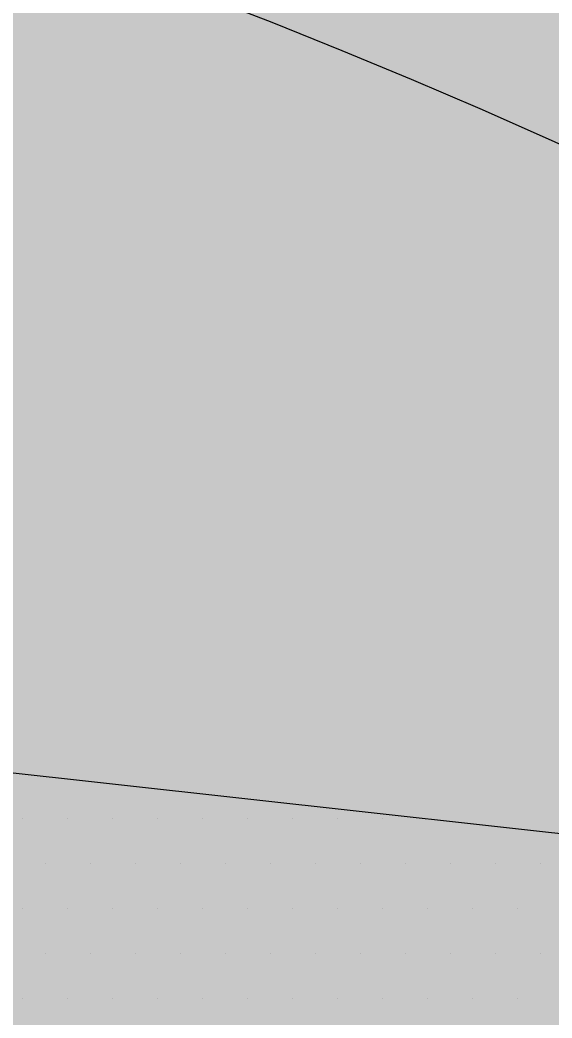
# Paper-space layout 'Layout1' of a CAD drawing. Extents: x -43 to 2298, y -18 to 768.
# Drawn here: x 146.521 to 147.171, y 267.671 to 268.892 of the extents above; entities that cross this region are included whole.
import ezdxf

# ---------------------------------------------------------------- set-up
doc = ezdxf.new("R2010")
doc.units = 0
doc.header["$LTSCALE"] = 2
doc.linetypes.add('CACHEX2', pattern=[0.75, 0.5, -0.25])
doc.layers.add('CARTOUCHE', color=7, linetype='Continuous')
doc.layers.add('LOGO', color=7, linetype='Continuous')

# ---------------------------------------------------------------- blocks, each defined once
blk = doc.blocks.new('A$C715108E3')
at = {"layer": 'LOGO', "color": 131}
for p, q in [((0.8962, -3.5153), (0.8962, -3.5153)), ((0.988, -3.5153), (0.988, -3.5153)), ((1.0801, -3.5153), (1.0801, -3.5153)), ((1.1713, -3.5153), (1.1713, -3.5153)), ((1.2634, -3.5153), (1.2634, -3.5153)), ((1.3554, -3.5153), (1.3554, -3.5153)), ((1.4466, -3.5153), (1.4466, -3.5153)), ((1.5387, -3.5153), (1.5387, -3.5153)), ((1.6305, -3.5153), (1.6305, -3.5153)), ((0.9425, -3.6077), (0.9425, -3.6077)), ((1.0341, -3.6077), (1.0341, -3.6077)), ((1.1258, -3.6077), (1.1258, -3.6077)), ((1.2178, -3.6077), (1.2178, -3.6077)), ((1.3091, -3.6077), (1.3091, -3.6077)), ((1.4011, -3.6077), (1.4011, -3.6077)), ((1.4929, -3.6077), (1.4929, -3.6077)), ((1.584, -3.6077), (1.584, -3.6077)), ((1.6762, -3.6077), (1.6762, -3.6077)), ((1.7681, -3.6077), (1.7681, -3.6077)), ((1.8591, -3.6077), (1.8591, -3.6077)), ((1.9512, -3.6077), (1.9512, -3.6077)), ((0.8962, -3.699), (0.8962, -3.699)), ((0.988, -3.699), (0.988, -3.699)), ((1.0801, -3.699), (1.0801, -3.699)), ((1.1713, -3.699), (1.1713, -3.699)), ((1.2634, -3.699), (1.2634, -3.699)), ((1.3554, -3.699), (1.3554, -3.699)), ((1.4466, -3.699), (1.4466, -3.699)), ((1.5387, -3.699), (1.5387, -3.699)), ((1.6305, -3.699), (1.6305, -3.699)), ((1.722, -3.699), (1.722, -3.699)), ((1.8138, -3.699), (1.8138, -3.699)), ((1.9056, -3.699), (1.9056, -3.699)), ((0.9425, -3.7904), (0.9425, -3.7904)), ((1.0341, -3.7904), (1.0341, -3.7904)), ((1.1258, -3.7904), (1.1258, -3.7904)), ((1.2178, -3.7904), (1.2178, -3.7904)), ((1.3091, -3.7904), (1.3091, -3.7904)), ((1.4011, -3.7904), (1.4011, -3.7904)), ((1.4929, -3.7904), (1.4929, -3.7904)), ((1.584, -3.7904), (1.584, -3.7904)), ((1.6762, -3.7904), (1.6762, -3.7904)), ((1.7681, -3.7904), (1.7681, -3.7904)), ((1.8591, -3.7904), (1.8591, -3.7904)), ((1.9512, -3.7904), (1.9512, -3.7904)), ((0.8962, -3.8826), (0.8962, -3.8826)), ((0.988, -3.8826), (0.988, -3.8826)), ((1.0801, -3.8826), (1.0801, -3.8826)), ((1.1713, -3.8826), (1.1713, -3.8826)), ((1.2634, -3.8826), (1.2634, -3.8826)), ((1.3554, -3.8826), (1.3554, -3.8826)), ((1.4466, -3.8826), (1.4466, -3.8826)), ((1.5387, -3.8826), (1.5387, -3.8826)), ((1.6305, -3.8826), (1.6305, -3.8826)), ((1.722, -3.8826), (1.722, -3.8826)), ((1.8138, -3.8826), (1.8138, -3.8826)), ((1.9056, -3.8826), (1.9056, -3.8826))]:
    blk.add_line(p, q, dxfattribs=at)
blk.add_lwpolyline([(-1.5572, -4.8561), (4.8497, -5.4935), (3.9051, -3.7588), (-0.4601, -3.2749), (1.2763, -0.8417), (0, 0)], dxfattribs=at)
blk = doc.blocks.new('A$C581E6685')
at = {"layer": 'LOGO', "color": 32, "linetype": 'CACHEX2', "ltscale": 1.5}
blk.add_ellipse((-38.0538, 23.8138), major_axis=(-19.0311, -3.534), ratio=0.590567, dxfattribs=at)
at = {"layer": 'LOGO', "color": 32}
blk.add_ellipse((-37.6144, 23.8499), major_axis=(-13.5768, -4.2839), ratio=0.791971, dxfattribs=at)
at = {"layer": 'CARTOUCHE'}
blk.add_blockref('A$C715108E3', (-31.6739, 36.3189), dxfattribs=at)

psp = doc.layouts.get("Layout1")

# ---------------------------------------------------------------- hatches: boundary and pattern name
at = {"layer": 'CARTOUCHE', "true_color": 0xffffff}
h = psp.add_hatch(color=7, dxfattribs=at)
h.dxf.hatch_style = 1
edge = h.paths.add_edge_path()
edge.add_spline(control_points=[(127.7197, 272.4748), (127.7197, 261.5837), (127.7197, 250.6925), (127.7197, 246.8525), (131.5597, 246.8525), (177.0989, 246.8525), (222.6382, 246.8525), (226.4782, 246.8525), (226.4782, 250.6925), (226.4782, 261.5837), (226.4782, 272.4748), (226.4782, 276.3148), (222.6382, 276.3148), (177.0989, 276.3148), (131.5597, 276.3148), (127.7197, 276.3148), (127.7197, 272.4748)], knot_values=[0, 0, 0, 1, 1, 2.570796, 2.570796, 3.570796, 3.570796, 5.141593, 5.141593, 6.141593, 6.141593, 7.712389, 7.712389, 8.712389, 8.712389, 10.283185, 10.283185, 10.283185], weights=[1, 1, 1, 0.707107, 1, 1, 1, 0.707107, 1, 1, 1, 0.707107, 1, 1, 1, 0.707107, 1], degree=2, periodic=0)

# ---------------------------------------------------------------- linework, layer by layer
at = {"layer": 'CARTOUCHE'}
psp.add_rational_spline([(127.7197, 272.4748), (127.7197, 261.5837), (127.7197, 250.6925), (127.7197, 246.8525), (131.5597, 246.8525), (177.0989, 246.8525), (222.6382, 246.8525), (226.4782, 246.8525), (226.4782, 250.6925), (226.4782, 261.5837), (226.4782, 272.4748), (226.4782, 276.3148), (222.6382, 276.3148), (177.0989, 276.3148), (131.5597, 276.3148), (127.7197, 276.3148), (127.7197, 272.4748)], [1, 1, 1, 0.707106781187, 1, 1, 1, 0.707106781187, 1, 1, 1, 0.707106781187, 1, 1, 1, 0.707106781187, 1], degree=2, knots=[0, 0, 0, 1, 1, 2.570796, 2.570796, 3.570796, 3.570796, 5.141593, 5.141593, 6.141593, 6.141593, 7.712389, 7.712389, 8.712389, 8.712389, 10.283185, 10.283185, 10.283185], dxfattribs=at)

# ---------------------------------------------------------------- block references
at = {"layer": 'CARTOUCHE', "xscale": 0.6, "yscale": 0.6, "zscale": 0.6}
psp.add_blockref('A$C581E6685', (164.9904, 248.2331), dxfattribs=at)

doc.saveas('drawing.dxf')
